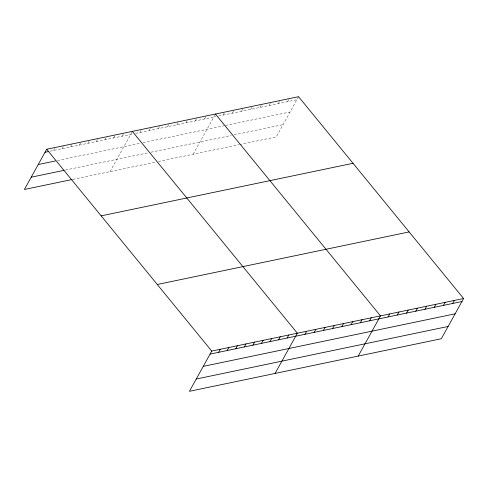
<?xml version="1.0" encoding="UTF-8"?>
<svg xmlns="http://www.w3.org/2000/svg" width="488" height="488" viewBox="0 0 488 488"><rect width="100%" height="100%" fill="white"/><g stroke="black" fill="none" stroke-linecap="round" stroke-linejoin="round"><path stroke-width="0.37" stroke-dasharray="2.44 1.83" d="M53.588 150.487L55.26 147.474M62.147 148.7L63.818 145.686M70.711 146.912L72.383 143.899M79.276 145.125L80.947 142.112M87.84 143.338L89.511 140.324M96.404 141.55L98.076 138.537M104.969 139.763L106.64 136.75M113.533 137.976L115.205 134.963M122.098 136.189L123.769 133.175M110.038 171.605L132.327 131.388M139.891 132.474L141.563 129.46M149.127 130.546L150.798 127.533M158.362 128.618L160.034 125.605M167.597 126.691L169.269 123.677M176.833 124.763L178.504 121.75M186.068 122.836L187.74 119.822M195.304 120.908L196.975 117.895M204.539 118.981L206.21 115.967M193.156 154.257L215.446 114.039M223.01 115.131L224.681 112.112M232.245 113.204L233.917 110.184M241.481 111.276L243.152 108.257M250.716 109.349L252.387 106.329M259.951 107.421L261.623 104.401M269.187 105.493L270.858 102.474M278.422 103.566L280.094 100.546M287.658 101.638L289.329 98.619M298.565 96.691L276.269 136.915L240.041 144.472M50.02 151.231L132.791 133.956M135.633 133.364L215.909 116.614M218.746 116.016L296.893 99.711M57.486 160.528L140.19 143.271M143.033 142.679L224.023 125.776M225.444 125.477L290.086 111.984M65.459 170.05L148.102 152.805M150.938 152.213L231.214 135.457M234.057 134.865L283.077 124.635M72.925 179.352L155.501 162.12M158.344 161.522L239.334 144.625"/><path stroke-width="0.73" d="M463.6 298.522L211.731 351.085L189.435 391.309L441.305 338.739L463.6 298.522L298.565 96.691L46.695 149.261L24.4 189.478L72.212 179.499M218.618 352.318L220.289 349.298M227.182 350.53L228.854 347.511M235.747 348.743L237.418 345.724M244.311 346.956L245.982 343.936M252.875 345.168L254.547 342.149M261.44 343.381L263.111 340.362M270.004 341.594L271.676 338.574M278.569 339.807L280.24 336.787M287.127 338.019L288.798 335M275.073 373.436L297.363 333.212L132.327 131.388M304.927 334.304L306.598 331.291M314.162 332.377L315.834 329.363M323.398 330.449L325.069 327.436M332.633 328.522L334.304 325.508M341.868 326.594L343.54 323.581M351.104 324.666L352.775 321.653M360.339 322.739L362.011 319.725M369.575 320.811L371.246 317.798M358.186 356.087L380.481 315.87L215.446 114.039M388.045 316.956L389.717 313.943M397.281 315.028L398.952 312.015M406.516 313.101L408.188 310.087M415.752 311.173L417.423 308.16M424.987 309.246L426.658 306.232M434.222 307.318L435.894 304.305M443.458 305.39L445.129 302.377M452.693 303.463L454.365 300.449M45.024 152.274L48.593 151.53M38.216 164.554L55.345 160.979M31.208 177.199L64.032 170.349M101.156 215.861L353.025 163.297M157.264 284.486L409.139 231.922M210.06 354.105L461.929 301.535M203.252 366.378L455.121 313.815M196.237 379.03L448.112 326.466M46.695 149.261L211.731 351.085"/></g></svg>
